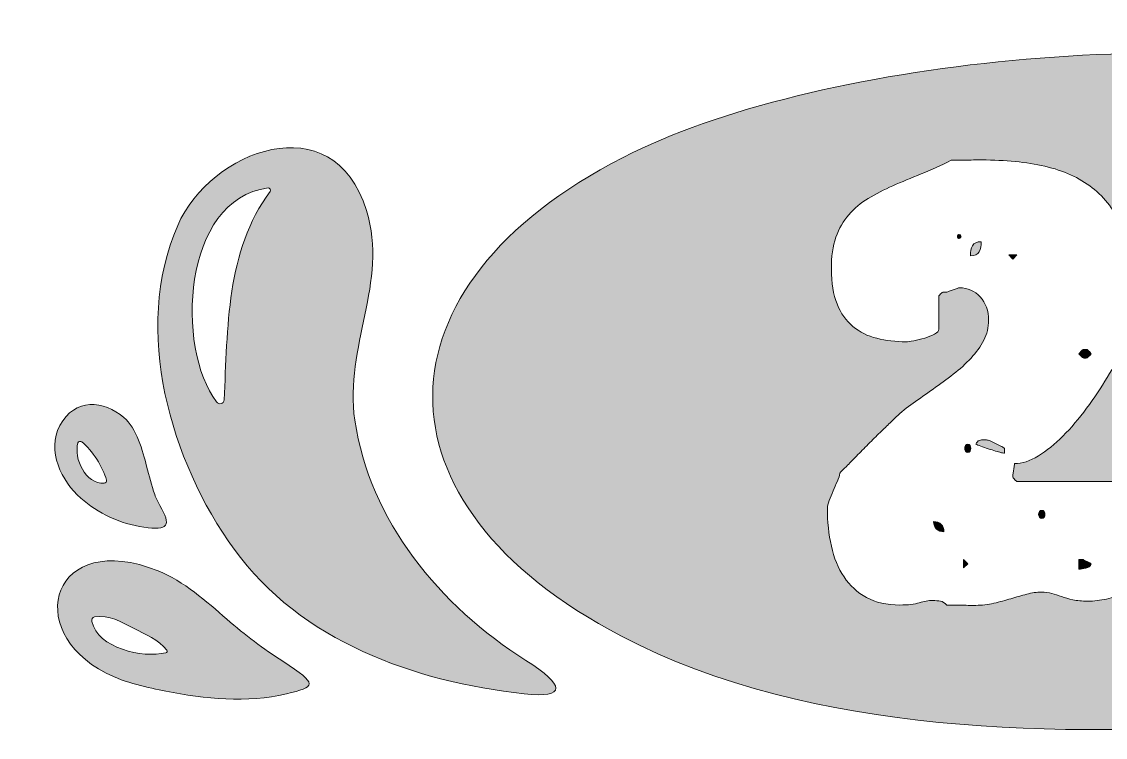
# Model space of a CAD drawing. Header units: inches. Extents: x 146 to 931, y -844 to -235.
# Drawn here: x 233.2 to 528.7, y -843.8 to -648.4 of the extents above; entities that cross this region are included whole.
import ezdxf

# ---------------------------------------------------------------- set-up
doc = ezdxf.new("R2010")
doc.units = ezdxf.units.IN
doc.header["$MEASUREMENT"] = 0
doc.layers.add('Layer 1', color=7, linetype='Continuous')

# ---------------------------------------------------------------- blocks, each defined once
blk = doc.blocks.new('block 4')
at = {"layer": 'Layer 1', "true_color": 0x04c0cc}
h = blk.add_hatch(color=132, dxfattribs=at)
h.dxf.hatch_style = 2
edge = h.paths.add_edge_path()
edge.add_spline(control_points=[(718.74, -711.58), (694.24, -685.52), (653.19, -673.61), (619.4, -665.03), (554, -648.43), (449.22, -658.81), (397.18, -685.47), (328.72, -720.57), (327.34, -779.88), (396.77, -816.16), (448.83, -843.36), (516.59, -843.76), (573.62, -839.93), (623.52, -836.57), (682.57, -824.8), (718.22, -787.64), (740.24, -764.67), (740.07, -734.23), (718.74, -711.58)], knot_values=[0, 0, 0, 0, 1, 1, 1, 2, 2, 2, 3, 3, 3, 4, 4, 4, 5, 5, 5, 6, 6, 6, 6], degree=3, periodic=1)
edge = h.paths.add_edge_path()
edge.add_spline(control_points=[(538.43, -794.08), (538.43, -796.55), (537.99, -798.59), (537.11, -800.21), (536.23, -801.83), (535.1, -803.1), (533.7, -804.03), (532.3, -804.97), (530.73, -805.63), (529.01, -806.01), (527.28, -806.4), (525.59, -806.59), (523.94, -806.59), (522.35, -806.59), (520.99, -806.46), (519.87, -806.22), (518.75, -805.97), (517.72, -805.68), (516.78, -805.35), (515.85, -805.02), (514.96, -804.73), (514.11, -804.49), (513.26, -804.24), (512.31, -804.12), (511.27, -804.12), (510.01, -804.12), (508.68, -804.31), (507.28, -804.69), (505.88, -805.08), (504.44, -805.49), (502.96, -805.93), (501.48, -806.37), (499.92, -806.78), (498.31, -807.16), (496.69, -807.55), (495.06, -807.74), (493.41, -807.74), (493.14, -807.74), (492.63, -807.74), (491.89, -807.74), (491.15, -807.74), (490.35, -807.72), (489.5, -807.7), (488.65, -807.67), (487.85, -807.65), (487.11, -807.65), (486.37, -807.65), (485.84, -807.65), (485.51, -807.65), (484.9, -807.05), (484.32, -806.69), (483.74, -806.59), (483.16, -806.48), (482.47, -806.42), (481.64, -806.42), (480.49, -806.42), (479.27, -806.63), (477.98, -807.04), (476.69, -807.45), (474.92, -807.65), (472.67, -807.65), (469.1, -807.65), (466.07, -806.97), (463.58, -805.6), (461.08, -804.23), (459.04, -802.35), (457.45, -799.96), (455.85, -797.57), (454.7, -794.78), (453.99, -791.57), (453.28, -788.36), (452.92, -784.89), (452.92, -781.16), (452.92, -780.66), (453.08, -779.99), (453.41, -779.14), (453.74, -778.29), (454.1, -777.41), (454.48, -776.5), (454.87, -775.6), (455.25, -774.72), (455.63, -773.87), (456.02, -773.02), (456.24, -772.3), (456.29, -771.69), (456.68, -771.25), (457.28, -770.62), (458.1, -769.8), (458.93, -768.98), (459.84, -768.04), (460.86, -767), (461.88, -765.96), (462.95, -764.88), (464.07, -763.75), (465.19, -762.62), (466.26, -761.57), (467.28, -760.58), (468.3, -759.59), (469.2, -758.72), (470, -757.95), (470.79, -757.18), (471.35, -756.63), (471.68, -756.3), (473, -755.04), (474.54, -753.79), (476.29, -752.56), (478.05, -751.32), (479.86, -750.05), (481.72, -748.73), (483.59, -747.41), (485.43, -746.06), (487.24, -744.65), (489.05, -743.26), (490.67, -741.79), (492.09, -740.25), (493.52, -738.72), (494.67, -737.1), (495.55, -735.4), (496.43, -733.7), (496.87, -731.89), (496.87, -729.96), (496.87, -727.33), (496.11, -725.19), (494.6, -723.54), (493.09, -721.9), (491.19, -721.08), (488.88, -721.08), (488.83, -721.08), (488.62, -721.13), (488.27, -721.24), (487.91, -721.35), (487.55, -721.48), (487.2, -721.61), (486.84, -721.75), (486.5, -721.89), (486.17, -722.02), (485.84, -722.16), (485.62, -722.23), (485.51, -722.23), (485.51, -722.23), (484.61, -722.23), (484.61, -722.23), (484.38, -722.23), (484.11, -722.39), (483.78, -722.72), (483.45, -723.05), (483.29, -723.27), (483.29, -723.38), (483.29, -723.38), (483.29, -732.35), (483.29, -732.35), (483.29, -732.85), (482.9, -733.3), (482.14, -733.71), (481.37, -734.12), (480.48, -734.48), (479.46, -734.78), (478.45, -735.08), (477.44, -735.33), (476.46, -735.52), (475.47, -735.71), (474.78, -735.81), (474.4, -735.81), (471.55, -735.81), (468.87, -735.49), (466.38, -734.86), (463.88, -734.23), (461.71, -733.15), (459.87, -731.61), (458.03, -730.08), (456.59, -728.03), (455.55, -725.48), (454.51, -722.93), (453.99, -719.76), (453.99, -715.97), (453.99, -712.57), (454.41, -709.68), (455.26, -707.29), (456.11, -704.9), (457.28, -702.85), (458.76, -701.12), (460.24, -699.39), (462.01, -697.91), (464.07, -696.67), (466.13, -695.44), (468.36, -694.29), (470.78, -693.22), (473.19, -692.15), (475.76, -691.08), (478.47, -690.01), (481.19, -688.94), (483.92, -687.69), (486.66, -686.26), (486.99, -686.26), (487.55, -686.26), (488.35, -686.26), (489.14, -686.26), (489.98, -686.25), (490.86, -686.22), (491.74, -686.2), (492.57, -686.18), (493.37, -686.18), (494.16, -686.18), (494.73, -686.18), (495.06, -686.18), (501.42, -686.18), (507.14, -686.76), (512.22, -687.91), (517.29, -689.06), (521.6, -691.01), (525.14, -693.75), (528.68, -696.5), (531.4, -700.14), (533.33, -704.7), (535.25, -709.25), (536.21, -714.91), (536.21, -721.65), (536.21, -722.04), (536.21, -722.68), (536.21, -723.59), (536.21, -724.49), (536.19, -725.45), (536.17, -726.47), (536.14, -727.48), (536.12, -728.44), (536.12, -729.35), (536.12, -730.25), (536.12, -730.87), (536.12, -731.2), (535.63, -732.9), (534.78, -735.01), (533.57, -737.54), (532.37, -740.06), (530.93, -742.72), (529.25, -745.52), (527.58, -748.32), (525.7, -751.13), (523.62, -753.96), (521.53, -756.78), (519.38, -759.3), (517.15, -761.53), (514.93, -763.75), (512.7, -765.56), (510.45, -766.96), (508.2, -768.36), (506.03, -769.06), (503.94, -769.06), (503.94, -769.17), (503.92, -769.4), (503.86, -769.76), (503.81, -770.12), (503.75, -770.5), (503.7, -770.91), (503.64, -771.32), (503.59, -771.7), (503.53, -772.06), (503.48, -772.42), (503.48, -772.65), (503.53, -772.76), (503.59, -772.93), (503.75, -773.16), (504.03, -773.46), (504.3, -773.76), (504.49, -773.91), (504.6, -773.91), (504.6, -773.91), (531.6, -773.91), (531.6, -773.91), (532.86, -773.91), (533.92, -774.34), (534.77, -775.19), (535.62, -776.04), (536.29, -777.12), (536.78, -778.44), (537.27, -779.76), (537.65, -781.21), (537.89, -782.8), (538.14, -784.39), (538.3, -785.93), (538.39, -787.41), (538.47, -788.89), (538.5, -790.24), (538.47, -791.44), (538.44, -792.65), (538.43, -793.53), (538.43, -794.08)], knot_values=[0, 0, 0, 0, 1, 1, 1, 2, 2, 2, 3, 3, 3, 4, 4, 4, 5, 5, 5, 6, 6, 6, 7, 7, 7, 8, 8, 8, 9, 9, 9, 10, 10, 10, 11, 11, 11, 12, 12, 12, 13, 13, 13, 14, 14, 14, 15, 15, 15, 16, 16, 16, 17, 17, 17, 18, 18, 18, 19, 19, 19, 20, 20, 20, 21, 21, 21, 22, 22, 22, 23, 23, 23, 24, 24, 24, 25, 25, 25, 26, 26, 26, 27, 27, 27, 28, 28, 28, 29, 29, 29, 30, 30, 30, 31, 31, 31, 32, 32, 32, 33, 33, 33, 34, 34, 34, 35, 35, 35, 36, 36, 36, 37, 37, 37, 38, 38, 38, 39, 39, 39, 40, 40, 40, 41, 41, 41, 42, 42, 42, 43, 43, 43, 44, 44, 44, 45, 45, 45, 46, 46, 46, 47, 47, 47, 48, 48, 48, 49, 49, 49, 50, 50, 50, 51, 51, 51, 52, 52, 52, 53, 53, 53, 54, 54, 54, 55, 55, 55, 56, 56, 56, 57, 57, 57, 58, 58, 58, 59, 59, 59, 60, 60, 60, 61, 61, 61, 62, 62, 62, 63, 63, 63, 64, 64, 64, 65, 65, 65, 66, 66, 66, 67, 67, 67, 68, 68, 68, 69, 69, 69, 70, 70, 70, 71, 71, 71, 72, 72, 72, 73, 73, 73, 74, 74, 74, 75, 75, 75, 76, 76, 76, 77, 77, 77, 78, 78, 78, 79, 79, 79, 80, 80, 80, 81, 81, 81, 82, 82, 82, 83, 83, 83, 84, 84, 84, 85, 85, 85, 86, 86, 86, 87, 87, 87, 88, 88, 88, 89, 89, 89, 90, 90, 90, 91, 91, 91, 92, 92, 92, 93, 93, 93, 94, 94, 94, 95, 95, 95, 95], degree=3, periodic=1)
edge = h.paths.add_edge_path()
edge.add_spline(control_points=[(623.24, -771.32), (623.65, -772.01), (623.85, -772.84), (623.85, -773.83), (623.85, -777.56), (623.2, -780.99), (621.88, -784.12), (620.56, -787.25), (618.76, -790.07), (616.49, -792.6), (614.21, -795.12), (611.55, -797.32), (608.5, -799.18), (605.46, -801.04), (602.23, -802.61), (598.84, -803.87), (595.43, -805.13), (591.95, -806.08), (588.38, -806.71), (584.82, -807.34), (581.36, -807.65), (578.01, -807.65), (572.85, -807.65), (568.11, -806.92), (563.77, -805.44), (559.44, -803.95), (555.71, -801.77), (552.58, -798.89), (549.45, -796.01), (547.03, -792.48), (545.3, -788.32), (543.57, -784.15), (542.71, -779.34), (542.71, -773.91), (542.71, -773.75), (542.71, -773.46), (542.71, -773.05), (542.71, -772.64), (542.72, -772.18), (542.75, -771.69), (542.77, -771.2), (542.8, -770.73), (542.83, -770.29), (542.86, -769.85), (542.87, -769.55), (542.87, -769.39), (543.64, -768.4), (544.34, -767.62), (544.97, -767.04), (545.6, -766.46), (546.22, -766.01), (546.82, -765.68), (547.42, -765.35), (548.07, -765.14), (548.75, -765.03), (549.44, -764.91), (550.22, -764.86), (551.1, -764.86), (553.79, -764.86), (556.11, -765.23), (558.05, -765.97), (560, -766.71), (561.77, -767.62), (563.36, -768.69), (564.95, -769.76), (566.43, -770.94), (567.81, -772.23), (569.18, -773.51), (570.61, -774.69), (572.09, -775.77), (573.57, -776.83), (575.16, -777.74), (576.86, -778.48), (578.56, -779.22), (580.54, -779.59), (582.79, -779.59), (583.06, -779.59), (583.55, -779.28), (584.27, -778.64), (584.98, -778.02), (585.76, -777.31), (586.61, -776.55), (587.46, -775.78), (588.31, -775.01), (589.16, -774.24), (590.01, -773.47), (590.69, -772.98), (591.18, -772.76), (591.02, -771.12), (590.99, -769.74), (591.1, -768.65), (591.21, -767.55), (591.36, -766.62), (591.55, -765.85), (591.74, -765.08), (591.92, -764.41), (592.09, -763.83), (592.25, -763.26), (592.33, -762.61), (592.33, -761.9), (592.33, -760.14), (591.73, -758.49), (590.52, -756.96), (589.32, -755.42), (587.87, -754.08), (586.2, -752.93), (584.53, -751.77), (582.77, -750.87), (580.93, -750.21), (579.1, -749.55), (577.52, -749.22), (576.2, -749.22), (575.05, -749.22), (573.83, -749.46), (572.54, -749.92), (571.25, -750.39), (569.89, -750.91), (568.47, -751.49), (567.04, -752.06), (565.55, -752.6), (563.98, -753.09), (562.42, -753.58), (560.76, -753.83), (559, -753.83), (555.98, -753.83), (553.31, -753), (550.98, -751.32), (548.64, -749.65), (546.71, -747.45), (545.17, -744.74), (543.64, -742.02), (542.47, -738.94), (541.68, -735.48), (540.88, -732.02), (540.49, -728.51), (540.49, -724.95), (540.49, -722.09), (540.77, -718.9), (541.35, -715.36), (541.92, -711.82), (542.94, -708.33), (544.39, -704.9), (545.84, -701.48), (547.82, -698.29), (550.32, -695.36), (552.82, -692.42), (555.96, -690.13), (559.74, -688.49), (560.51, -688.54), (561.24, -688.58), (561.92, -688.61), (562.61, -688.64), (563.28, -688.65), (563.94, -688.65), (566.08, -688.65), (568.08, -688.58), (569.95, -688.44), (571.81, -688.31), (573.6, -688.16), (575.3, -687.99), (577, -687.83), (578.62, -687.68), (580.15, -687.54), (581.69, -687.4), (583.22, -687.33), (584.76, -687.33), (586.79, -687.33), (588.67, -687.46), (590.4, -687.7), (592.13, -687.95), (593.73, -688.22), (595.21, -688.53), (596.7, -688.83), (598.07, -689.1), (599.33, -689.35), (600.59, -689.6), (601.8, -689.72), (602.95, -689.72), (603.44, -689.72), (603.91, -689.65), (604.35, -689.52), (604.79, -689.38), (605.24, -689.23), (605.71, -689.06), (606.17, -688.9), (606.69, -688.75), (607.27, -688.61), (607.85, -688.47), (608.49, -688.4), (609.2, -688.4), (611.12, -688.4), (612.78, -688.87), (614.18, -689.8), (615.58, -690.73), (616.75, -691.93), (617.68, -693.38), (618.61, -694.84), (619.31, -696.44), (619.78, -698.2), (620.25, -699.95), (620.48, -701.68), (620.48, -703.38), (620.48, -704.7), (620.33, -706.02), (620.03, -707.33), (619.72, -708.65), (619.26, -709.86), (618.63, -710.95), (618, -712.05), (617.17, -713), (616.16, -713.79), (615.14, -714.59), (613.92, -715.15), (612.5, -715.48), (612.5, -715.48), (593.4, -715.48), (593.4, -715.48), (593.29, -715.48), (593.02, -715.43), (592.58, -715.31), (592.14, -715.21), (591.67, -715.07), (591.18, -714.91), (590.69, -714.74), (590.2, -714.6), (589.74, -714.49), (589.27, -714.38), (588.99, -714.33), (588.88, -714.33), (586.3, -714.33), (583.92, -714.53), (581.76, -714.94), (579.59, -715.36), (577.73, -716.07), (576.16, -717.08), (574.6, -718.1), (573.37, -719.47), (572.5, -721.2), (571.62, -722.93), (571.18, -725.11), (571.18, -727.74), (572.72, -727.74), (574.07, -727.57), (575.26, -727.21), (576.44, -726.85), (577.63, -726.47), (578.84, -726.05), (580.04, -725.64), (581.36, -725.26), (582.79, -724.9), (584.21, -724.55), (585.91, -724.37), (587.89, -724.37), (590.96, -724.37), (593.99, -724.85), (596.98, -725.81), (599.97, -726.77), (602.8, -728.1), (605.46, -729.8), (608.12, -731.5), (610.58, -733.5), (612.83, -735.81), (615.07, -738.11), (617.02, -740.62), (618.67, -743.34), (620.32, -746.06), (621.59, -748.89), (622.5, -751.86), (623.4, -754.82), (623.85, -757.81), (623.85, -760.83), (623.85, -762.04), (623.79, -763.04), (623.65, -763.83), (623.51, -764.63), (623.37, -765.31), (623.24, -765.89), (623.1, -766.46), (622.96, -766.99), (622.82, -767.45), (622.69, -767.92), (622.62, -768.4), (622.62, -768.89), (622.62, -769.83), (622.82, -770.64), (623.24, -771.32)], knot_values=[0, 0, 0, 0, 1, 1, 1, 2, 2, 2, 3, 3, 3, 4, 4, 4, 5, 5, 5, 6, 6, 6, 7, 7, 7, 8, 8, 8, 9, 9, 9, 10, 10, 10, 11, 11, 11, 12, 12, 12, 13, 13, 13, 14, 14, 14, 15, 15, 15, 16, 16, 16, 17, 17, 17, 18, 18, 18, 19, 19, 19, 20, 20, 20, 21, 21, 21, 22, 22, 22, 23, 23, 23, 24, 24, 24, 25, 25, 25, 26, 26, 26, 27, 27, 27, 28, 28, 28, 29, 29, 29, 30, 30, 30, 31, 31, 31, 32, 32, 32, 33, 33, 33, 34, 34, 34, 35, 35, 35, 36, 36, 36, 37, 37, 37, 38, 38, 38, 39, 39, 39, 40, 40, 40, 41, 41, 41, 42, 42, 42, 43, 43, 43, 44, 44, 44, 45, 45, 45, 46, 46, 46, 47, 47, 47, 48, 48, 48, 49, 49, 49, 50, 50, 50, 51, 51, 51, 52, 52, 52, 53, 53, 53, 54, 54, 54, 55, 55, 55, 56, 56, 56, 57, 57, 57, 58, 58, 58, 59, 59, 59, 60, 60, 60, 61, 61, 61, 62, 62, 62, 63, 63, 63, 64, 64, 64, 65, 65, 65, 66, 66, 66, 67, 67, 67, 68, 68, 68, 69, 69, 69, 70, 70, 70, 71, 71, 71, 72, 72, 72, 73, 73, 73, 74, 74, 74, 75, 75, 75, 76, 76, 76, 77, 77, 77, 78, 78, 78, 79, 79, 79, 80, 80, 80, 81, 81, 81, 82, 82, 82, 83, 83, 83, 84, 84, 84, 85, 85, 85, 86, 86, 86, 87, 87, 87, 88, 88, 88, 89, 89, 89, 90, 90, 90, 91, 91, 91, 92, 92, 92, 93, 93, 93, 94, 94, 94, 95, 95, 95, 95], degree=3, periodic=1)
h = blk.add_hatch(color=132, dxfattribs=at)
h.dxf.hatch_style = 2
edge = h.paths.add_edge_path()
edge.add_spline(control_points=[(370.67, -822.76), (347.19, -808.01), (327.98, -784.37), (324.03, -757.23), (321.08, -737.05), (333.26, -719.68), (327.21, -700.01), (318.16, -670.61), (284.53, -683.66), (275.72, -704.04), (263.35, -732.6), (273.71, -768.39), (291.1, -792.41), (309.28, -817.49), (340.14, -828.59), (370.21, -831.88), (381.85, -833.17), (381.48, -829.56), (370.67, -822.76)], knot_values=[0, 0, 0, 0, 1, 1, 1, 2, 2, 2, 3, 3, 3, 4, 4, 4, 5, 5, 5, 6, 6, 6, 6], degree=3, periodic=1)
edge = h.paths.add_edge_path()
edge.add_spline(control_points=[(300.94, -694.77), (288.78, -711.02), (289.43, -732.22), (288.36, -751.67), (288.29, -752.81), (286.99, -753.05), (286.34, -752.21), (275.13, -737.64), (276.87, -696.83), (300.39, -693.81), (300.84, -693.76), (301.21, -694.41), (300.94, -694.77)], knot_values=[0, 0, 0, 0, 1, 1, 1, 2, 2, 2, 3, 3, 3, 4, 4, 4, 4], degree=3, periodic=1)
h = blk.add_hatch(color=132, dxfattribs=at)
h.dxf.hatch_style = 2
edge = h.paths.add_edge_path()
edge.add_spline(control_points=[(488.88, -706.51), (488.72, -706.46), (488.6, -706.5), (488.51, -706.63), (488.43, -706.77), (488.39, -706.92), (488.39, -707.08), (488.39, -707.25), (488.43, -707.39), (488.51, -707.5), (488.6, -707.61), (488.72, -707.64), (488.88, -707.58), (489.21, -707.47), (489.38, -707.29), (489.38, -707.04), (489.38, -706.8), (489.21, -706.62), (488.88, -706.51)], knot_values=[0, 0, 0, 0, 1, 1, 1, 2, 2, 2, 3, 3, 3, 4, 4, 4, 5, 5, 5, 6, 6, 6, 6], degree=3, periodic=1)
h = blk.add_hatch(color=132, dxfattribs=at)
h.dxf.hatch_style = 2
edge = h.paths.add_edge_path()
edge.add_spline(control_points=[(491.93, -712.35), (493.14, -712.35), (493.93, -711.98), (494.32, -711.24), (494.7, -710.5), (494.89, -709.58), (494.89, -708.49), (493.69, -708.49), (492.89, -708.85), (492.51, -709.6), (492.12, -710.34), (491.93, -711.26), (491.93, -712.35)], knot_values=[0, 0, 0, 0, 1, 1, 1, 2, 2, 2, 3, 3, 3, 4, 4, 4, 4], degree=3, periodic=1)
h = blk.add_hatch(color=132, dxfattribs=at)
h.dxf.hatch_style = 2
h.paths.add_polyline_path([(504.6, -712.11), (502.38, -712.11), (503.53, -713.26)])
h = blk.add_hatch(color=132, dxfattribs=at)
h.dxf.hatch_style = 2
edge = h.paths.add_edge_path()
edge.add_spline(control_points=[(522.63, -740.17), (522.63, -740.22), (522.7, -740.25), (522.83, -740.25), (522.97, -740.25), (523.09, -740.25), (523.2, -740.25), (523.26, -740.25), (523.35, -740.25), (523.49, -740.25), (523.63, -740.25), (523.72, -740.22), (523.78, -740.17), (523.89, -740.12), (524.08, -739.95), (524.36, -739.68), (524.63, -739.4), (524.79, -739.21), (524.85, -739.1), (524.79, -738.99), (524.63, -738.79), (524.36, -738.48), (524.08, -738.18), (523.89, -738), (523.78, -737.95), (523.72, -737.95), (523.63, -737.94), (523.49, -737.91), (523.35, -737.88), (523.26, -737.87), (523.2, -737.87), (523.2, -737.87), (522.87, -737.87), (522.87, -737.87), (522.76, -737.92), (522.68, -737.95), (522.63, -737.95), (522.52, -738), (522.32, -738.18), (522.05, -738.48), (521.78, -738.79), (521.58, -738.99), (521.48, -739.1), (521.58, -739.21), (521.78, -739.4), (522.05, -739.68), (522.32, -739.95), (522.52, -740.12), (522.63, -740.17)], knot_values=[0, 0, 0, 0, 1, 1, 1, 2, 2, 2, 3, 3, 3, 4, 4, 4, 5, 5, 5, 6, 6, 6, 7, 7, 7, 8, 8, 8, 9, 9, 9, 10, 10, 10, 11, 11, 11, 12, 12, 12, 13, 13, 13, 14, 14, 14, 15, 15, 15, 16, 16, 16, 16], degree=3, periodic=1)
h = blk.add_hatch(color=132, dxfattribs=at)
h.dxf.hatch_style = 2
edge = h.paths.add_edge_path()
edge.add_spline(control_points=[(249.28, -778.51), (253.9, -782.56), (260.13, -785.5), (266.45, -786.43), (273.13, -787.4), (274.05, -785.97), (270.86, -780.5), (270.31, -779.57), (269.82, -778.6), (269.46, -777.52), (268.6, -774.97), (267.93, -772.36), (267.25, -769.76), (266.21, -765.73), (264.43, -759.21), (261.06, -756.44), (255.53, -751.88), (247.67, -750.94), (243.57, -758.69), (239.96, -765.52), (244.01, -773.9), (249.28, -778.51)], knot_values=[0, 0, 0, 0, 1, 1, 1, 2, 2, 2, 3, 3, 3, 4, 4, 4, 5, 5, 5, 6, 6, 6, 7, 7, 7, 7], degree=3, periodic=1)
edge = h.paths.add_edge_path()
edge.add_spline(control_points=[(248.52, -763.42), (248.66, -762.93), (249.21, -762.85), (249.57, -763.14), (252.47, -765.46), (255.28, -769.97), (256.33, -773.55), (256.46, -773.98), (256.11, -774.37), (255.68, -774.39), (250.59, -774.7), (247.28, -767.67), (248.52, -763.42)], knot_values=[0, 0, 0, 0, 1, 1, 1, 2, 2, 2, 3, 3, 3, 4, 4, 4, 4], degree=3, periodic=1)
h = blk.add_hatch(color=132, dxfattribs=at)
h.dxf.hatch_style = 2
edge = h.paths.add_edge_path()
edge.add_spline(control_points=[(491.19, -763.79), (490.91, -763.79), (490.71, -763.9), (490.57, -764.12), (490.43, -764.34), (490.37, -764.6), (490.37, -764.9), (490.37, -765.2), (490.43, -765.46), (490.57, -765.68), (490.71, -765.9), (490.91, -766.01), (491.19, -766.01), (491.46, -766.01), (491.67, -765.9), (491.81, -765.68), (491.94, -765.46), (492.01, -765.2), (492.01, -764.9), (492.01, -764.6), (491.94, -764.34), (491.81, -764.12), (491.67, -763.9), (491.46, -763.79), (491.19, -763.79)], knot_values=[0, 0, 0, 0, 1, 1, 1, 2, 2, 2, 3, 3, 3, 4, 4, 4, 5, 5, 5, 6, 6, 6, 7, 7, 7, 8, 8, 8, 8], degree=3, periodic=1)
h = blk.add_hatch(color=132, dxfattribs=at)
h.dxf.hatch_style = 2
edge = h.paths.add_edge_path()
edge.add_spline(control_points=[(500.74, -764.57), (500.41, -764.38), (499.99, -764.16), (499.5, -763.91), (499.01, -763.67), (498.51, -763.42), (498.02, -763.17), (497.53, -762.93), (497.11, -762.75), (496.79, -762.64), (496.73, -762.64), (496.57, -762.62), (496.29, -762.6), (496.02, -762.57), (495.8, -762.56), (495.63, -762.56), (495.19, -762.56), (494.77, -762.61), (494.36, -762.72), (493.95, -762.83), (493.63, -763.19), (493.41, -763.79), (493.69, -763.9), (494.14, -764.07), (494.77, -764.28), (495.4, -764.5), (496.07, -764.74), (496.79, -764.98), (497.5, -765.23), (498.17, -765.45), (498.8, -765.64), (499.43, -765.84), (499.88, -765.96), (500.16, -766.01), (500.27, -766.07), (500.45, -766.11), (500.69, -766.14), (500.94, -766.17), (501.12, -766.18), (501.23, -766.18), (501.23, -766.18), (501.23, -764.94), (501.23, -764.94), (501.23, -764.89), (501.06, -764.76), (500.74, -764.57)], knot_values=[0, 0, 0, 0, 1, 1, 1, 2, 2, 2, 3, 3, 3, 4, 4, 4, 5, 5, 5, 6, 6, 6, 7, 7, 7, 8, 8, 8, 9, 9, 9, 10, 10, 10, 11, 11, 11, 12, 12, 12, 13, 13, 13, 14, 14, 14, 15, 15, 15, 15], degree=3, periodic=1)
h = blk.add_hatch(color=132, dxfattribs=at)
h.dxf.hatch_style = 2
edge = h.paths.add_edge_path()
edge.add_spline(control_points=[(511.35, -781.81), (511.08, -781.81), (510.87, -781.92), (510.74, -782.14), (510.6, -782.36), (510.53, -782.62), (510.53, -782.92), (510.53, -783.23), (510.6, -783.49), (510.74, -783.71), (510.87, -783.93), (511.08, -784.04), (511.35, -784.04), (511.63, -784.04), (511.85, -783.93), (512.01, -783.71), (512.17, -783.49), (512.26, -783.23), (512.26, -782.92), (512.26, -782.62), (512.17, -782.36), (512.01, -782.14), (511.85, -781.92), (511.63, -781.81), (511.35, -781.81)], knot_values=[0, 0, 0, 0, 1, 1, 1, 2, 2, 2, 3, 3, 3, 4, 4, 4, 5, 5, 5, 6, 6, 6, 7, 7, 7, 8, 8, 8, 8], degree=3, periodic=1)
h = blk.add_hatch(color=132, dxfattribs=at)
h.dxf.hatch_style = 2
edge = h.paths.add_edge_path()
edge.add_spline(control_points=[(481.89, -784.86), (481.89, -785.74), (482.15, -786.42), (482.67, -786.92), (483.19, -787.41), (483.86, -787.66), (484.69, -787.66), (484.69, -786.83), (484.44, -786.16), (483.95, -785.64), (483.45, -785.12), (482.77, -784.86), (481.89, -784.86)], knot_values=[0, 0, 0, 0, 1, 1, 1, 2, 2, 2, 3, 3, 3, 4, 4, 4, 4], degree=3, periodic=1)
h = blk.add_hatch(color=132, dxfattribs=at)
h.dxf.hatch_style = 2
edge = h.paths.add_edge_path()
edge.add_spline(control_points=[(304.39, -823), (299.07, -819.6), (294.18, -815.89), (289.1, -811.48), (283.55, -806.66), (277.33, -801.13), (270.41, -798.35), (241.64, -786.79), (233.17, -814.48), (256.19, -826.24), (261.55, -828.97), (267.69, -830.19), (272.48, -831.16), (283.06, -833.3), (294.67, -834.41), (305.36, -831.88), (313.26, -830.02), (314.3, -829.37), (304.39, -823)], knot_values=[0, 0, 0, 0, 1, 1, 1, 2, 2, 2, 3, 3, 3, 4, 4, 4, 5, 5, 5, 6, 6, 6, 6], degree=3, periodic=1)
edge = h.paths.add_edge_path()
edge.add_spline(control_points=[(272.5, -820.68), (266.15, -822.25), (253.9, -819.4), (252.33, -812.13), (252.23, -811.66), (252.47, -810.98), (253.03, -810.9), (257.09, -810.32), (260.16, -812.16), (263.67, -814.01), (266.92, -815.72), (270.5, -816.98), (272.79, -819.97), (272.98, -820.22), (272.78, -820.62), (272.5, -820.68)], knot_values=[0, 0, 0, 0, 1, 1, 1, 2, 2, 2, 3, 3, 3, 4, 4, 4, 5, 5, 5, 5], degree=3, periodic=1)
h = blk.add_hatch(color=132, dxfattribs=at)
h.dxf.hatch_style = 2
h.paths.add_polyline_path([(490.04, -797.53), (491.19, -796.38), (490.04, -795.23)])
h = blk.add_hatch(color=132, dxfattribs=at)
h.dxf.hatch_style = 2
edge = h.paths.add_edge_path()
edge.add_spline(control_points=[(522.63, -795.23), (522.63, -795.23), (522.05, -795.23), (522.05, -795.23), (522.05, -795.23), (521.48, -795.23), (521.48, -795.23), (521.48, -795.23), (521.48, -797.86), (521.48, -797.86), (522.02, -797.86), (522.67, -797.78), (523.41, -797.61), (524.15, -797.45), (524.63, -797.04), (524.85, -796.38), (524.69, -796.27), (524.31, -796.08), (523.74, -795.8), (523.16, -795.53), (522.79, -795.34), (522.63, -795.23)], knot_values=[0, 0, 0, 0, 1, 1, 1, 2, 2, 2, 3, 3, 3, 4, 4, 4, 5, 5, 5, 6, 6, 6, 7, 7, 7, 7], degree=3, periodic=1)
at = {"layer": 'Layer 1', "lineweight": 0}
for points in [[(504.6, -712.11), (502.38, -712.11), (503.53, -713.26), (504.6, -712.11)], [(490.04, -797.53), (491.19, -796.38), (490.04, -795.23), (490.04, -797.53)]]:
    blk.add_lwpolyline(points, dxfattribs=at)
for points, knots in [([(718.74, -711.58), (694.24, -685.52), (653.19, -673.61), (619.4, -665.03), (554, -648.43), (449.22, -658.81), (397.18, -685.47), (328.72, -720.57), (327.34, -779.88), (396.77, -816.16), (448.83, -843.36), (516.59, -843.76), (573.62, -839.93), (623.52, -836.57), (682.57, -824.8), (718.22, -787.64), (740.24, -764.67), (740.07, -734.23), (718.74, -711.58)], [0, 0, 0, 0, 1, 1, 1, 2, 2, 2, 3, 3, 3, 4, 4, 4, 5, 5, 5, 6, 6, 6, 6]), ([(370.67, -822.76), (347.19, -808.01), (327.98, -784.37), (324.03, -757.23), (321.08, -737.05), (333.26, -719.68), (327.21, -700.01), (318.16, -670.61), (284.53, -683.66), (275.72, -704.04), (263.35, -732.6), (273.71, -768.39), (291.1, -792.41), (309.28, -817.49), (340.14, -828.59), (370.21, -831.88), (381.85, -833.17), (381.48, -829.56), (370.67, -822.76)], [0, 0, 0, 0, 1, 1, 1, 2, 2, 2, 3, 3, 3, 4, 4, 4, 5, 5, 5, 6, 6, 6, 6]), ([(538.43, -794.08), (538.43, -796.55), (537.99, -798.59), (537.11, -800.21), (536.23, -801.83), (535.1, -803.1), (533.7, -804.03), (532.3, -804.97), (530.73, -805.63), (529.01, -806.01), (527.28, -806.4), (525.59, -806.59), (523.94, -806.59), (522.35, -806.59), (520.99, -806.46), (519.87, -806.22), (518.75, -805.97), (517.72, -805.68), (516.78, -805.35), (515.85, -805.02), (514.96, -804.73), (514.11, -804.49), (513.26, -804.24), (512.31, -804.12), (511.27, -804.12), (510.01, -804.12), (508.68, -804.31), (507.28, -804.69), (505.88, -805.08), (504.44, -805.49), (502.96, -805.93), (501.48, -806.37), (499.92, -806.78), (498.31, -807.16), (496.69, -807.55), (495.06, -807.74), (493.41, -807.74), (493.14, -807.74), (492.63, -807.74), (491.89, -807.74), (491.15, -807.74), (490.35, -807.72), (489.5, -807.7), (488.65, -807.67), (487.85, -807.65), (487.11, -807.65), (486.37, -807.65), (485.84, -807.65), (485.51, -807.65), (484.9, -807.05), (484.32, -806.69), (483.74, -806.59), (483.16, -806.48), (482.47, -806.42), (481.64, -806.42), (480.49, -806.42), (479.27, -806.63), (477.98, -807.04), (476.69, -807.45), (474.92, -807.65), (472.67, -807.65), (469.1, -807.65), (466.07, -806.97), (463.58, -805.6), (461.08, -804.23), (459.04, -802.35), (457.45, -799.96), (455.85, -797.57), (454.7, -794.78), (453.99, -791.57), (453.28, -788.36), (452.92, -784.89), (452.92, -781.16), (452.92, -780.66), (453.08, -779.99), (453.41, -779.14), (453.74, -778.29), (454.1, -777.41), (454.48, -776.5), (454.87, -775.6), (455.25, -774.72), (455.63, -773.87), (456.02, -773.02), (456.24, -772.3), (456.29, -771.69), (456.68, -771.25), (457.28, -770.62), (458.1, -769.8), (458.93, -768.98), (459.84, -768.04), (460.86, -767), (461.88, -765.96), (462.95, -764.88), (464.07, -763.75), (465.19, -762.62), (466.26, -761.57), (467.28, -760.58), (468.3, -759.59), (469.2, -758.72), (470, -757.95), (470.79, -757.18), (471.35, -756.63), (471.68, -756.3), (473, -755.04), (474.54, -753.79), (476.29, -752.56), (478.05, -751.32), (479.86, -750.05), (481.72, -748.73), (483.59, -747.41), (485.43, -746.06), (487.24, -744.65), (489.05, -743.26), (490.67, -741.79), (492.09, -740.25), (493.52, -738.72), (494.67, -737.1), (495.55, -735.4), (496.43, -733.7), (496.87, -731.89), (496.87, -729.96), (496.87, -727.33), (496.11, -725.19), (494.6, -723.54), (493.09, -721.9), (491.19, -721.08), (488.88, -721.08), (488.83, -721.08), (488.62, -721.13), (488.27, -721.24), (487.91, -721.35), (487.55, -721.48), (487.2, -721.61), (486.84, -721.75), (486.5, -721.89), (486.17, -722.02), (485.84, -722.16), (485.62, -722.23), (485.51, -722.23), (485.51, -722.23), (484.61, -722.23), (484.61, -722.23), (484.38, -722.23), (484.11, -722.39), (483.78, -722.72), (483.45, -723.05), (483.29, -723.27), (483.29, -723.38), (483.29, -723.38), (483.29, -732.35), (483.29, -732.35), (483.29, -732.85), (482.9, -733.3), (482.14, -733.71), (481.37, -734.12), (480.48, -734.48), (479.46, -734.78), (478.45, -735.08), (477.44, -735.33), (476.46, -735.52), (475.47, -735.71), (474.78, -735.81), (474.4, -735.81), (471.55, -735.81), (468.87, -735.49), (466.38, -734.86), (463.88, -734.23), (461.71, -733.15), (459.87, -731.61), (458.03, -730.08), (456.59, -728.03), (455.55, -725.48), (454.51, -722.93), (453.99, -719.76), (453.99, -715.97), (453.99, -712.57), (454.41, -709.68), (455.26, -707.29), (456.11, -704.9), (457.28, -702.85), (458.76, -701.12), (460.24, -699.39), (462.01, -697.91), (464.07, -696.67), (466.13, -695.44), (468.36, -694.29), (470.78, -693.22), (473.19, -692.15), (475.76, -691.08), (478.47, -690.01), (481.19, -688.94), (483.92, -687.69), (486.66, -686.26), (486.99, -686.26), (487.55, -686.26), (488.35, -686.26), (489.14, -686.26), (489.98, -686.25), (490.86, -686.22), (491.74, -686.2), (492.57, -686.18), (493.37, -686.18), (494.16, -686.18), (494.73, -686.18), (495.06, -686.18), (501.42, -686.18), (507.14, -686.76), (512.22, -687.91), (517.29, -689.06), (521.6, -691.01), (525.14, -693.75), (528.68, -696.5), (531.4, -700.14), (533.33, -704.7), (535.25, -709.25), (536.21, -714.91), (536.21, -721.65), (536.21, -722.04), (536.21, -722.68), (536.21, -723.59), (536.21, -724.49), (536.19, -725.45), (536.17, -726.47), (536.14, -727.48), (536.12, -728.44), (536.12, -729.35), (536.12, -730.25), (536.12, -730.87), (536.12, -731.2), (535.63, -732.9), (534.78, -735.01), (533.57, -737.54), (532.37, -740.06), (530.93, -742.72), (529.25, -745.52), (527.58, -748.32), (525.7, -751.13), (523.62, -753.96), (521.53, -756.78), (519.38, -759.3), (517.15, -761.53), (514.93, -763.75), (512.7, -765.56), (510.45, -766.96), (508.2, -768.36), (506.03, -769.06), (503.94, -769.06), (503.94, -769.17), (503.92, -769.4), (503.86, -769.76), (503.81, -770.12), (503.75, -770.5), (503.7, -770.91), (503.64, -771.32), (503.59, -771.7), (503.53, -772.06), (503.48, -772.42), (503.48, -772.65), (503.53, -772.76), (503.59, -772.93), (503.75, -773.16), (504.03, -773.46), (504.3, -773.76), (504.49, -773.91), (504.6, -773.91), (504.6, -773.91), (531.6, -773.91), (531.6, -773.91), (532.86, -773.91), (533.92, -774.34), (534.77, -775.19), (535.62, -776.04), (536.29, -777.12), (536.78, -778.44), (537.27, -779.76), (537.65, -781.21), (537.89, -782.8), (538.14, -784.39), (538.3, -785.93), (538.39, -787.41), (538.47, -788.89), (538.5, -790.24), (538.47, -791.44), (538.44, -792.65), (538.43, -793.53), (538.43, -794.08)], [0, 0, 0, 0, 1, 1, 1, 2, 2, 2, 3, 3, 3, 4, 4, 4, 5, 5, 5, 6, 6, 6, 7, 7, 7, 8, 8, 8, 9, 9, 9, 10, 10, 10, 11, 11, 11, 12, 12, 12, 13, 13, 13, 14, 14, 14, 15, 15, 15, 16, 16, 16, 17, 17, 17, 18, 18, 18, 19, 19, 19, 20, 20, 20, 21, 21, 21, 22, 22, 22, 23, 23, 23, 24, 24, 24, 25, 25, 25, 26, 26, 26, 27, 27, 27, 28, 28, 28, 29, 29, 29, 30, 30, 30, 31, 31, 31, 32, 32, 32, 33, 33, 33, 34, 34, 34, 35, 35, 35, 36, 36, 36, 37, 37, 37, 38, 38, 38, 39, 39, 39, 40, 40, 40, 41, 41, 41, 42, 42, 42, 43, 43, 43, 44, 44, 44, 45, 45, 45, 46, 46, 46, 47, 47, 47, 48, 48, 48, 49, 49, 49, 50, 50, 50, 51, 51, 51, 52, 52, 52, 53, 53, 53, 54, 54, 54, 55, 55, 55, 56, 56, 56, 57, 57, 57, 58, 58, 58, 59, 59, 59, 60, 60, 60, 61, 61, 61, 62, 62, 62, 63, 63, 63, 64, 64, 64, 65, 65, 65, 66, 66, 66, 67, 67, 67, 68, 68, 68, 69, 69, 69, 70, 70, 70, 71, 71, 71, 72, 72, 72, 73, 73, 73, 74, 74, 74, 75, 75, 75, 76, 76, 76, 77, 77, 77, 78, 78, 78, 79, 79, 79, 80, 80, 80, 81, 81, 81, 82, 82, 82, 83, 83, 83, 84, 84, 84, 85, 85, 85, 86, 86, 86, 87, 87, 87, 88, 88, 88, 89, 89, 89, 90, 90, 90, 91, 91, 91, 92, 92, 92, 93, 93, 93, 94, 94, 94, 95, 95, 95, 95]), ([(300.94, -694.77), (288.78, -711.02), (289.43, -732.22), (288.36, -751.67), (288.29, -752.81), (286.99, -753.05), (286.34, -752.21), (275.13, -737.64), (276.87, -696.83), (300.39, -693.81), (300.84, -693.76), (301.21, -694.41), (300.94, -694.77)], [0, 0, 0, 0, 1, 1, 1, 2, 2, 2, 3, 3, 3, 4, 4, 4, 4]), ([(488.88, -706.51), (488.72, -706.46), (488.6, -706.5), (488.51, -706.63), (488.43, -706.77), (488.39, -706.92), (488.39, -707.08), (488.39, -707.25), (488.43, -707.39), (488.51, -707.5), (488.6, -707.61), (488.72, -707.64), (488.88, -707.58), (489.21, -707.47), (489.38, -707.29), (489.38, -707.04), (489.38, -706.8), (489.21, -706.62), (488.88, -706.51)], [0, 0, 0, 0, 1, 1, 1, 2, 2, 2, 3, 3, 3, 4, 4, 4, 5, 5, 5, 6, 6, 6, 6]), ([(491.93, -712.35), (493.14, -712.35), (493.93, -711.98), (494.32, -711.24), (494.7, -710.5), (494.89, -709.58), (494.89, -708.49), (493.69, -708.49), (492.89, -708.85), (492.51, -709.6), (492.12, -710.34), (491.93, -711.26), (491.93, -712.35)], [0, 0, 0, 0, 1, 1, 1, 2, 2, 2, 3, 3, 3, 4, 4, 4, 4]), ([(522.63, -740.17), (522.63, -740.22), (522.7, -740.25), (522.83, -740.25), (522.97, -740.25), (523.09, -740.25), (523.2, -740.25), (523.26, -740.25), (523.35, -740.25), (523.49, -740.25), (523.63, -740.25), (523.72, -740.22), (523.78, -740.17), (523.89, -740.12), (524.08, -739.95), (524.36, -739.68), (524.63, -739.4), (524.79, -739.21), (524.85, -739.1), (524.79, -738.99), (524.63, -738.79), (524.36, -738.48), (524.08, -738.18), (523.89, -738), (523.78, -737.95), (523.72, -737.95), (523.63, -737.94), (523.49, -737.91), (523.35, -737.88), (523.26, -737.87), (523.2, -737.87), (523.2, -737.87), (522.87, -737.87), (522.87, -737.87), (522.76, -737.92), (522.68, -737.95), (522.63, -737.95), (522.52, -738), (522.32, -738.18), (522.05, -738.48), (521.78, -738.79), (521.58, -738.99), (521.48, -739.1), (521.58, -739.21), (521.78, -739.4), (522.05, -739.68), (522.32, -739.95), (522.52, -740.12), (522.63, -740.17)], [0, 0, 0, 0, 1, 1, 1, 2, 2, 2, 3, 3, 3, 4, 4, 4, 5, 5, 5, 6, 6, 6, 7, 7, 7, 8, 8, 8, 9, 9, 9, 10, 10, 10, 11, 11, 11, 12, 12, 12, 13, 13, 13, 14, 14, 14, 15, 15, 15, 16, 16, 16, 16]), ([(249.28, -778.51), (253.9, -782.56), (260.13, -785.5), (266.45, -786.43), (273.13, -787.4), (274.05, -785.97), (270.86, -780.5), (270.31, -779.57), (269.82, -778.6), (269.46, -777.52), (268.6, -774.97), (267.93, -772.36), (267.25, -769.76), (266.21, -765.73), (264.43, -759.21), (261.06, -756.44), (255.53, -751.88), (247.67, -750.94), (243.57, -758.69), (239.96, -765.52), (244.01, -773.9), (249.28, -778.51)], [0, 0, 0, 0, 1, 1, 1, 2, 2, 2, 3, 3, 3, 4, 4, 4, 5, 5, 5, 6, 6, 6, 7, 7, 7, 7]), ([(248.52, -763.42), (248.66, -762.93), (249.21, -762.85), (249.57, -763.14), (252.47, -765.46), (255.28, -769.97), (256.33, -773.55), (256.46, -773.98), (256.11, -774.37), (255.68, -774.39), (250.59, -774.7), (247.28, -767.67), (248.52, -763.42)], [0, 0, 0, 0, 1, 1, 1, 2, 2, 2, 3, 3, 3, 4, 4, 4, 4]), ([(491.19, -763.79), (490.91, -763.79), (490.71, -763.9), (490.57, -764.12), (490.43, -764.34), (490.37, -764.6), (490.37, -764.9), (490.37, -765.2), (490.43, -765.46), (490.57, -765.68), (490.71, -765.9), (490.91, -766.01), (491.19, -766.01), (491.46, -766.01), (491.67, -765.9), (491.81, -765.68), (491.94, -765.46), (492.01, -765.2), (492.01, -764.9), (492.01, -764.6), (491.94, -764.34), (491.81, -764.12), (491.67, -763.9), (491.46, -763.79), (491.19, -763.79)], [0, 0, 0, 0, 1, 1, 1, 2, 2, 2, 3, 3, 3, 4, 4, 4, 5, 5, 5, 6, 6, 6, 7, 7, 7, 8, 8, 8, 8]), ([(500.74, -764.57), (500.41, -764.38), (499.99, -764.16), (499.5, -763.91), (499.01, -763.67), (498.51, -763.42), (498.02, -763.17), (497.53, -762.93), (497.11, -762.75), (496.79, -762.64), (496.73, -762.64), (496.57, -762.62), (496.29, -762.6), (496.02, -762.57), (495.8, -762.56), (495.63, -762.56), (495.19, -762.56), (494.77, -762.61), (494.36, -762.72), (493.95, -762.83), (493.63, -763.19), (493.41, -763.79), (493.69, -763.9), (494.14, -764.07), (494.77, -764.28), (495.4, -764.5), (496.07, -764.74), (496.79, -764.98), (497.5, -765.23), (498.17, -765.45), (498.8, -765.64), (499.43, -765.84), (499.88, -765.96), (500.16, -766.01), (500.27, -766.07), (500.45, -766.11), (500.69, -766.14), (500.94, -766.17), (501.12, -766.18), (501.23, -766.18), (501.23, -766.18), (501.23, -764.94), (501.23, -764.94), (501.23, -764.89), (501.06, -764.76), (500.74, -764.57)], [0, 0, 0, 0, 1, 1, 1, 2, 2, 2, 3, 3, 3, 4, 4, 4, 5, 5, 5, 6, 6, 6, 7, 7, 7, 8, 8, 8, 9, 9, 9, 10, 10, 10, 11, 11, 11, 12, 12, 12, 13, 13, 13, 14, 14, 14, 15, 15, 15, 15]), ([(511.35, -781.81), (511.08, -781.81), (510.87, -781.92), (510.74, -782.14), (510.6, -782.36), (510.53, -782.62), (510.53, -782.92), (510.53, -783.23), (510.6, -783.49), (510.74, -783.71), (510.87, -783.93), (511.08, -784.04), (511.35, -784.04), (511.63, -784.04), (511.85, -783.93), (512.01, -783.71), (512.17, -783.49), (512.26, -783.23), (512.26, -782.92), (512.26, -782.62), (512.17, -782.36), (512.01, -782.14), (511.85, -781.92), (511.63, -781.81), (511.35, -781.81)], [0, 0, 0, 0, 1, 1, 1, 2, 2, 2, 3, 3, 3, 4, 4, 4, 5, 5, 5, 6, 6, 6, 7, 7, 7, 8, 8, 8, 8]), ([(481.89, -784.86), (481.89, -785.74), (482.15, -786.42), (482.67, -786.92), (483.19, -787.41), (483.86, -787.66), (484.69, -787.66), (484.69, -786.83), (484.44, -786.16), (483.95, -785.64), (483.45, -785.12), (482.77, -784.86), (481.89, -784.86)], [0, 0, 0, 0, 1, 1, 1, 2, 2, 2, 3, 3, 3, 4, 4, 4, 4]), ([(304.39, -823), (299.07, -819.6), (294.18, -815.89), (289.1, -811.48), (283.55, -806.66), (277.33, -801.13), (270.41, -798.35), (241.64, -786.79), (233.17, -814.48), (256.19, -826.24), (261.55, -828.97), (267.69, -830.19), (272.48, -831.16), (283.06, -833.3), (294.67, -834.41), (305.36, -831.88), (313.26, -830.02), (314.3, -829.37), (304.39, -823)], [0, 0, 0, 0, 1, 1, 1, 2, 2, 2, 3, 3, 3, 4, 4, 4, 5, 5, 5, 6, 6, 6, 6]), ([(522.63, -795.23), (522.63, -795.23), (522.05, -795.23), (522.05, -795.23), (522.05, -795.23), (521.48, -795.23), (521.48, -795.23), (521.48, -795.23), (521.48, -797.86), (521.48, -797.86), (522.02, -797.86), (522.67, -797.78), (523.41, -797.61), (524.15, -797.45), (524.63, -797.04), (524.85, -796.38), (524.69, -796.27), (524.31, -796.08), (523.74, -795.8), (523.16, -795.53), (522.79, -795.34), (522.63, -795.23)], [0, 0, 0, 0, 1, 1, 1, 2, 2, 2, 3, 3, 3, 4, 4, 4, 5, 5, 5, 6, 6, 6, 7, 7, 7, 7]), ([(272.5, -820.68), (266.15, -822.25), (253.9, -819.4), (252.33, -812.13), (252.23, -811.66), (252.47, -810.98), (253.03, -810.9), (257.09, -810.32), (260.16, -812.16), (263.67, -814.01), (266.92, -815.72), (270.5, -816.98), (272.79, -819.97), (272.98, -820.22), (272.78, -820.62), (272.5, -820.68)], [0, 0, 0, 0, 1, 1, 1, 2, 2, 2, 3, 3, 3, 4, 4, 4, 5, 5, 5, 5])]:
    blk.add_open_spline(points, degree=3, knots=knots, dxfattribs=at)
blk = doc.blocks.new('block 2')
at = {"layer": 'Layer 1'}
blk.add_blockref('block 4', (0, 0), dxfattribs=at)

msp = doc.modelspace()

# ---------------------------------------------------------------- block references
at = {"layer": 'Layer 1'}
msp.add_blockref('block 2', (0, 0), dxfattribs=at)

doc.saveas('drawing.dxf')
